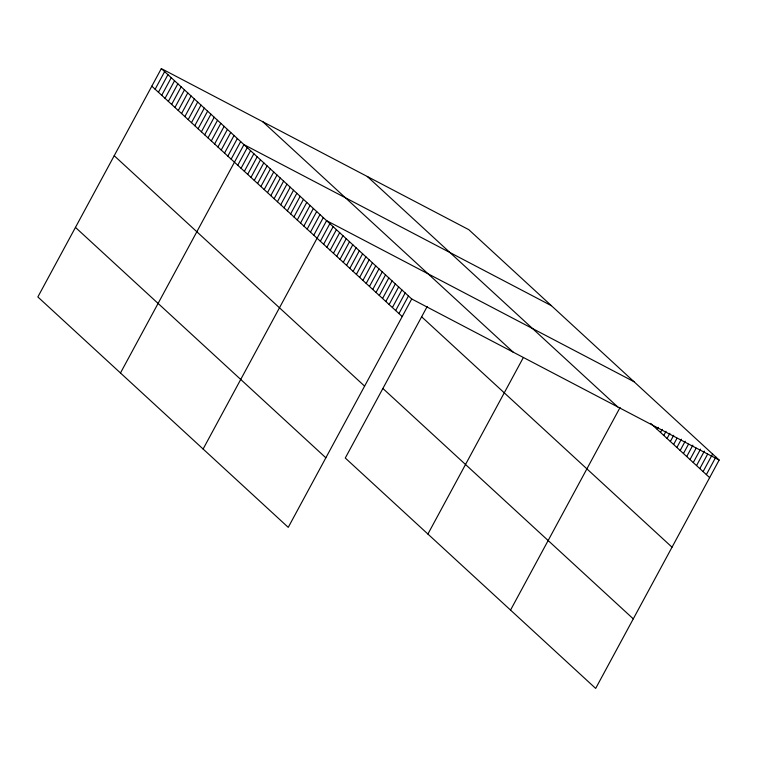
<?xml version="1.0" encoding="UTF-8"?>
<svg xmlns="http://www.w3.org/2000/svg" width="757" height="757" viewBox="0 0 757 757"><rect width="100%" height="100%" fill="white"/><g stroke="black" fill="none" stroke-linecap="round" stroke-linejoin="round"><path stroke-width="1.14" d="M161.326 68.584L37.85 296.952L288.247 527.355L411.723 298.977L161.326 68.584L468.753 229.645L719.15 460.048L595.674 688.416L345.277 458.023L427.166 306.566M155.128 89.222L164.638 71.622M158.431 92.259L167.94 74.669M161.733 95.297L171.243 77.706M165.035 98.344L174.555 80.753M168.347 101.381L177.857 83.79M171.65 104.428L181.16 86.828M174.952 107.466L184.471 89.875M178.264 110.503L187.774 92.912M181.566 113.55L191.076 95.959M184.869 116.587L194.379 98.997M188.181 119.625L197.691 102.034M191.483 122.672L200.993 105.081M194.786 125.709L204.295 108.119M198.088 128.756L207.607 111.165M201.4 131.794L210.91 114.203M204.702 134.831L214.212 117.24M208.005 137.878L217.514 120.287M211.317 140.916L220.826 123.325M214.619 143.962L224.129 126.372M217.921 147L227.431 129.409M221.224 150.037L230.743 132.447M224.536 153.084L234.045 135.494M227.838 156.122L237.348 138.531M231.14 159.169L240.66 141.578M120.477 372.983L243.962 144.615L551.38 305.677M237.755 165.244L247.265 147.653M241.057 168.291L250.567 150.7M244.369 171.328L253.879 153.737M247.671 174.375L257.181 156.784M250.974 177.412L260.484 159.822M254.276 180.45L263.796 162.859M257.588 183.497L267.098 165.906M260.891 186.534L270.4 168.943M264.193 189.581L273.712 171.99M267.505 192.619L277.015 175.028M270.807 195.656L280.317 178.065M274.11 198.703L283.62 181.112M277.422 201.74L286.931 184.15M280.724 204.787L290.234 187.197M284.026 207.825L293.536 190.234M287.329 210.862L296.848 193.272M290.641 213.909L300.151 196.318M293.943 216.947L303.453 199.356M297.246 219.994L306.765 202.403M300.557 223.031L310.067 205.44M303.86 226.069L313.37 208.478M307.162 229.116L316.672 211.525M310.474 232.153L319.984 214.562M313.777 235.2L323.286 217.6M203.113 449.015L326.589 220.647L634.016 381.708M320.353 241.246L329.863 223.656M323.627 244.265L333.137 226.674M326.901 247.274L336.411 229.683M330.175 250.293L339.685 232.692M333.449 253.302L342.968 235.711M336.723 256.311L346.242 238.72M339.997 259.329L349.516 241.738M343.271 262.338L352.79 244.748M346.555 265.357L356.064 247.757M349.829 268.366L359.338 250.775M353.103 271.375L362.612 253.784M356.377 274.394L365.886 256.803M359.651 277.403L369.161 259.812M362.925 280.421L372.435 262.821M366.199 283.43L375.709 265.839M369.473 286.439L378.983 268.849M372.747 289.458L382.257 271.867M376.021 292.467L385.531 274.876M379.295 295.485L388.805 277.885M382.569 298.495L392.079 280.904M385.843 301.504L395.353 283.913M389.117 304.522L398.627 286.931M392.391 307.531L401.901 289.94M395.665 310.55L405.175 292.95M398.939 313.559L408.449 295.968M427.904 534.054L523.068 358.052M510.54 610.085L620.078 407.484M657.246 429.427L658.363 427.355M660.52 432.446L662.205 429.342M663.794 435.455L666.037 431.32M667.068 438.464L669.869 433.297M670.342 441.482L673.702 435.275M673.616 444.491L676.976 438.284M676.89 447.51L681.366 439.23M680.164 450.519L685.208 441.208M683.439 453.528L688.482 444.217M686.722 456.547L692.873 445.163M689.996 459.556L696.147 448.172M693.27 462.574L700.537 449.119M696.544 465.583L704.37 451.096M699.818 468.592L707.644 454.105M703.092 471.611L712.602 454.02M706.366 474.62L715.876 457.029M411.723 298.977L719.15 460.048M650.698 423.4L709.64 477.639M367.306 176.495L617.703 406.897M262.783 121.735L513.18 352.128M421.63 316.795L672.027 547.188M151.816 86.175L402.213 316.568M382.881 388.464L633.278 618.857M114.212 155.734L364.609 386.127M75.463 227.403L325.86 457.796"/></g></svg>
